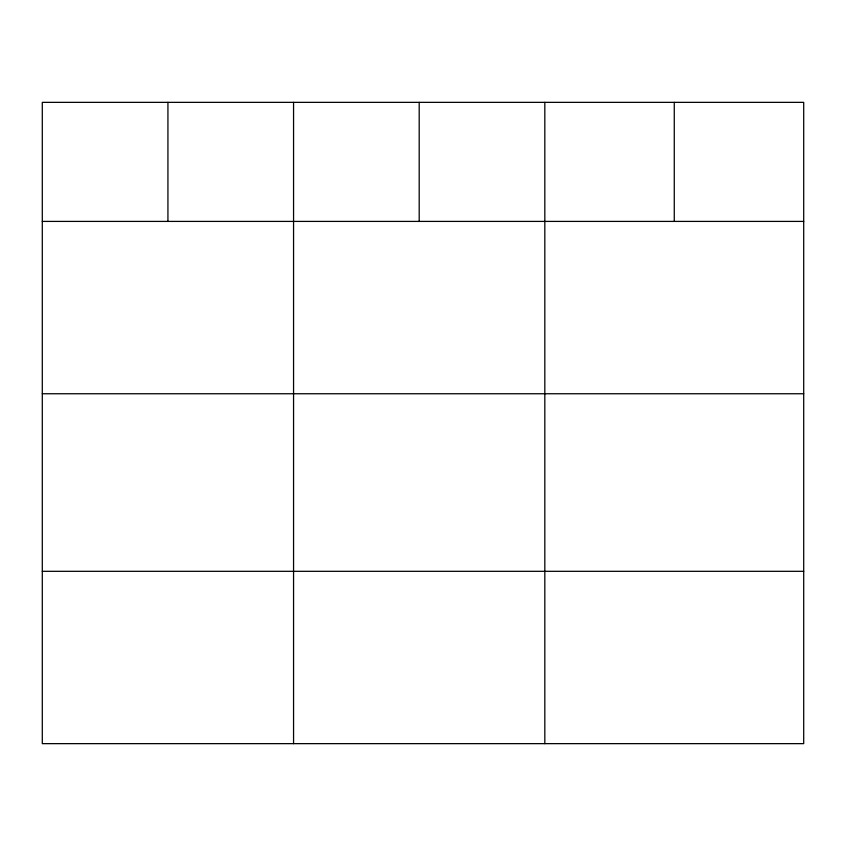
<?xml version="1.0" encoding="UTF-8"?>
<svg xmlns="http://www.w3.org/2000/svg" width="846" height="846" viewBox="0 0 846 846"><rect width="100%" height="100%" fill="white"/><g stroke="black" fill="none" stroke-linecap="round" stroke-linejoin="round"><path stroke-width="1.27" d="M803.7 393.75L803.7 102.355L42.3 102.355L42.3 743.645L803.7 743.645L803.7 393.75L42.3 393.75M42.3 221.409L803.7 221.409M42.3 571.314L803.7 571.314M674.262 102.355L674.262 221.409M544.824 102.355L544.824 743.645M419.193 102.355L419.193 221.409M293.562 102.355L293.562 743.645M167.931 102.355L167.931 221.409"/></g></svg>
